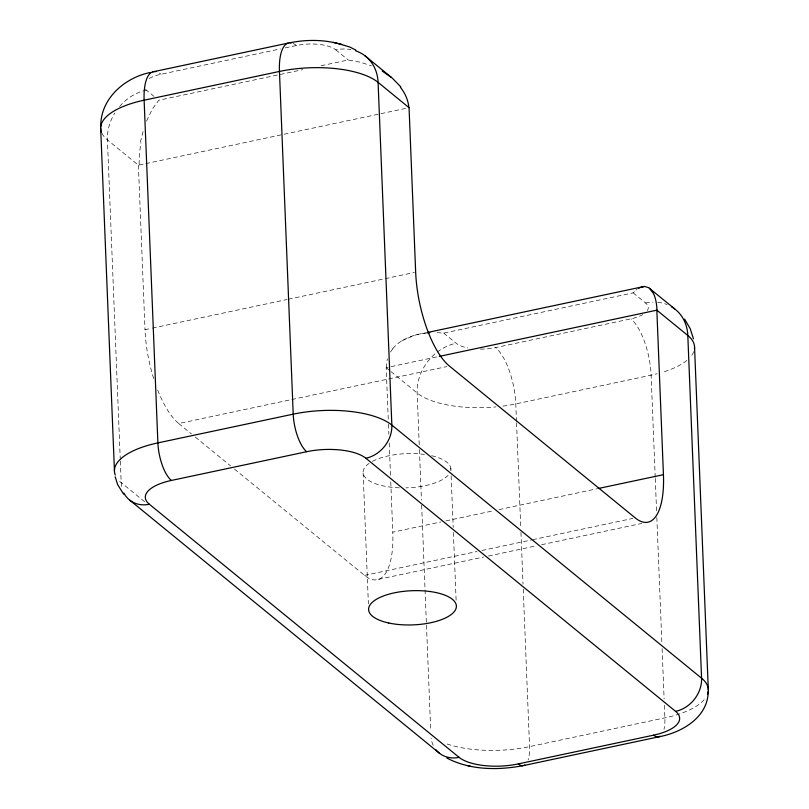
<?xml version="1.0" encoding="UTF-8"?>
<svg xmlns="http://www.w3.org/2000/svg" width="809" height="809" viewBox="0 0 809 809"><rect width="100%" height="100%" fill="white"/><g stroke="black" fill="none" stroke-linecap="round" stroke-linejoin="round"><path stroke-width="0.61" stroke-dasharray="4.04 3.03" d="M140.351 142.293L143.476 129.804M146.53 121.117L152.314 109.144L158.766 100.245L302.708 69.675M392.78 348.578C401.173 338.658 414.269 334.188 426.859 332.944M437.113 332.63L443.706 333.106L633.164 292.858L635.854 290.259M636.076 290.077L636.996 289.369M401.76 340.872L414.896 335.169L425.969 332.812M149.18 78.483A29.791 11.589 -2.3 0 1 161.052 74.256L280.389 48.904M285.304 47.852L296.377 45.506A29.791 11.589 -2.3 0 1 335.836 49.875A44.677 37.689 -50.7 0 1 350.894 49.592M321.153 65.751L348.224 59.997L360.308 62.202L371.361 65.792M101.914 133.252A74.468 28.972 -2.3 0 0 107.425 139.876L138.4 165.188L144.578 163.873M145.812 163.61L406.583 108.214M153.67 378.551A74.468 27.577 78 0 1 145.003 329.688L151.192 328.373M152.426 328.11L287.134 299.492M288.368 299.229L414.43 272.451M388.249 419.153L386.176 367.67L438.084 356.638M480.364 349.124A29.791 11.589 -2.3 0 0 495.553 347.607L630.878 318.857A29.791 11.589 -2.3 0 0 642.75 314.62M157.715 390.069A74.468 27.577 78 0 0 178.728 423.542L446.912 366.568M234.479 469.099L364.566 575.401A74.468 27.577 78 0 0 392.79 532.17L440.986 521.926M445.931 520.885L494.127 510.641M499.072 509.589L596.708 488.848M364.566 575.401L477.027 551.505M481.972 550.464L531.412 539.957M532.646 539.694L632.749 518.427M378.481 579.365L483.529 557.057M488.474 556.005L535.437 546.024M541.615 544.71L641.729 523.443M335.836 49.875L348.224 59.997M633.164 292.858L645.562 302.981A29.791 11.589 -2.3 0 1 647.372 310.545M145.529 89.354A29.791 11.589 -2.3 0 0 146.378 90.123L154.003 96.352M443.706 333.106L456.094 343.228A29.791 11.589 -2.3 0 0 467.784 347.931M386.176 367.67L390.049 370.835M391.02 371.624L417.151 392.982A74.468 28.972 -2.3 0 0 495.978 406.897M178.728 423.542L191.45 433.927M195.363 437.123L230.575 465.903M144.639 501.752L121.188 482.589A74.468 28.972 -2.3 0 1 118.68 480.253M655.219 477.219L651.114 375.164A44.677 16.544 78 0 0 630.878 318.857M655.27 478.483L656.584 511.248M656.837 517.548L661.893 643.539M662.096 648.575L664.118 698.976M664.371 705.276L664.877 717.876A29.791 11.033 78 0 1 663.997 729.334M516.496 421.55L515.788 403.913A44.677 16.544 78 0 0 495.553 347.607M516.547 422.814L520.743 527.387M520.945 532.433L523.029 584.088M523.231 589.134L529.551 746.626A29.791 11.033 78 0 1 528.135 759.975M450.825 468.33L450.926 470.848M451.129 475.884L453.202 527.448M453.394 532.474L456.124 600.389M419.224 444.637L417.151 392.982A44.677 37.689 -50.7 0 1 456.094 343.228M419.426 449.673L421.449 500.073M421.651 505.119L430.712 730.648M388.451 424.179L388.856 434.221M389.21 443.008L390.565 476.916M390.767 481.942L392.79 532.17M363.13 473.113L368.388 603.908M138.4 165.188L145.003 329.688M120.278 459.906L107.425 139.876A44.677 37.689 -50.7 0 1 114.858 112.997M120.329 461.17L121.188 482.589A29.791 25.13 -50.7 0 0 121.846 487.483M139.178 164.409A35.02 10.81 -84.3 0 1 140.999 142.981M386.328 367.691A35.02 29.731 45.3 0 1 387.46 358.832M390.514 351.996A35.02 29.731 45.3 0 1 392.952 348.73M645.562 302.981A44.677 37.689 -50.7 0 1 652.974 302.101M657.757 302.283A44.677 37.689 -50.7 0 1 667.152 304.589M502.955 406.108A74.468 28.972 -2.3 0 0 515.788 403.913L651.114 375.164A74.468 28.972 -2.3 0 0 657.07 373.768M693.728 351.672A74.468 28.972 -2.3 0 1 690.744 356.617M686.841 360.45A74.468 28.972 -2.3 0 1 662.915 372.13M447.064 743.997A74.468 28.972 -2.3 0 0 529.551 746.626L664.877 717.876A74.468 28.972 -2.3 0 0 705.964 697.358M159.393 73.053A44.677 16.544 78 0 1 161.052 74.256M293.03 43.423A44.677 16.544 78 0 1 296.377 45.506M119.611 106.485A44.677 37.689 -50.7 0 1 146.378 90.123M448.125 475.287A43.939 17.1 -2.3 0 1 405.976 487.857M399.312 487.827A43.939 17.1 -2.3 0 1 369.056 463.395M372.413 461.352A43.939 17.1 -2.3 0 1 424.391 454.425M431.642 455.73A43.939 17.1 -2.3 0 1 450.835 470.049M433.219 745.382A29.791 25.13 -50.7 0 1 431.126 738.132"/><path stroke-width="1.21" d="M100.761 126.649C100.245 98.84 124.596 77.644 150.302 72.497M708.239 691.422C707.966 717.401 681.957 732.499 659.163 736.756L523.827 765.506M638.382 288.419L639.535 287.771M639.757 287.65L644.631 286.467L648.616 287.66L674.746 308.927M288.024 43.12L152.699 71.87M427.192 332.55L644.176 286.467M439.317 356.375L656.837 310.171L687.812 335.482A74.468 28.972 -2.3 0 1 694.476 348.709M123.878 493.045A29.791 25.13 -50.7 0 0 149.362 504.25A44.677 17.383 -2.3 0 1 171.377 480.445L306.702 451.695A44.677 17.383 -2.3 0 1 365.88 458.258L675.606 711.364A29.791 25.13 -50.7 0 0 701.575 678.195L687.812 335.482A44.677 37.689 -50.7 0 0 671.51 306.742M597.942 488.585L663.441 474.671L656.837 310.171M435.93 749.751A29.791 25.13 -50.7 0 0 459.087 757.355A44.677 17.383 -2.3 0 0 518.266 763.918L653.591 735.169A29.791 11.033 78 0 0 660.195 736.241M289.652 42.806C305.175 39.702 321.446 39.449 336.868 43.241M522.745 765.719C497.616 770.441 469.898 770.178 446.841 758.013M427.465 332.893L429.872 332.711M337.484 43.383L349.65 46.962L355.869 50.107M333.126 42.361L341.863 44.404M467.521 765.567L470.423 766.244M382.202 71.05L392.244 78.058L400.849 86.957M391.172 77.179L365.021 55.821M149.362 504.25L459.087 757.355M129.895 500.286L439.621 753.391M649.465 288.247L653.278 293.232A35.02 11.72 -83.7 0 1 656.999 309.978M123.676 494.269L117.588 484.53L115.191 476.774M684.566 319.09L690.168 328.575L693.465 338.819M694.557 347.253L708.32 689.966M100.68 128.105L114.443 470.818M400.404 87.291A35.02 29.67 45 0 1 408.879 107.678M663.441 474.671A74.468 27.577 78 0 1 635.227 517.902L449.389 366.042A74.468 27.577 78 0 1 415.664 272.188L409.061 107.688L378.086 82.376A44.677 37.689 -50.7 0 0 355.596 50.805M365.88 458.258A29.791 25.13 -50.7 0 0 391.849 425.089L378.086 82.376A74.468 28.972 -2.3 0 0 279.449 71.445L144.123 100.195A74.468 28.972 -2.3 0 0 101.519 132.352M156.006 71.657A44.677 16.544 78 0 0 144.123 100.195L157.886 442.897A29.791 11.033 78 0 0 171.377 480.445M291.331 42.917A44.677 16.544 78 0 0 279.449 71.445L293.212 414.157A29.791 11.033 78 0 0 306.702 451.695M675.606 711.364A44.677 17.383 -2.3 0 1 653.591 735.169M524.869 764.99A29.791 11.033 78 0 1 518.266 763.918M707.491 694.385A74.468 28.972 -2.3 0 0 701.575 678.195L391.849 425.089A74.468 28.972 -2.3 0 0 293.212 414.157L157.886 442.897A74.468 28.972 -2.3 0 0 115.282 475.065M388.735 623.001A43.939 17.1 -2.3 0 0 456.337 607.134A43.939 17.1 -2.3 0 0 392.375 593.28A43.939 17.1 -2.3 0 0 388.735 623.001"/></g></svg>
